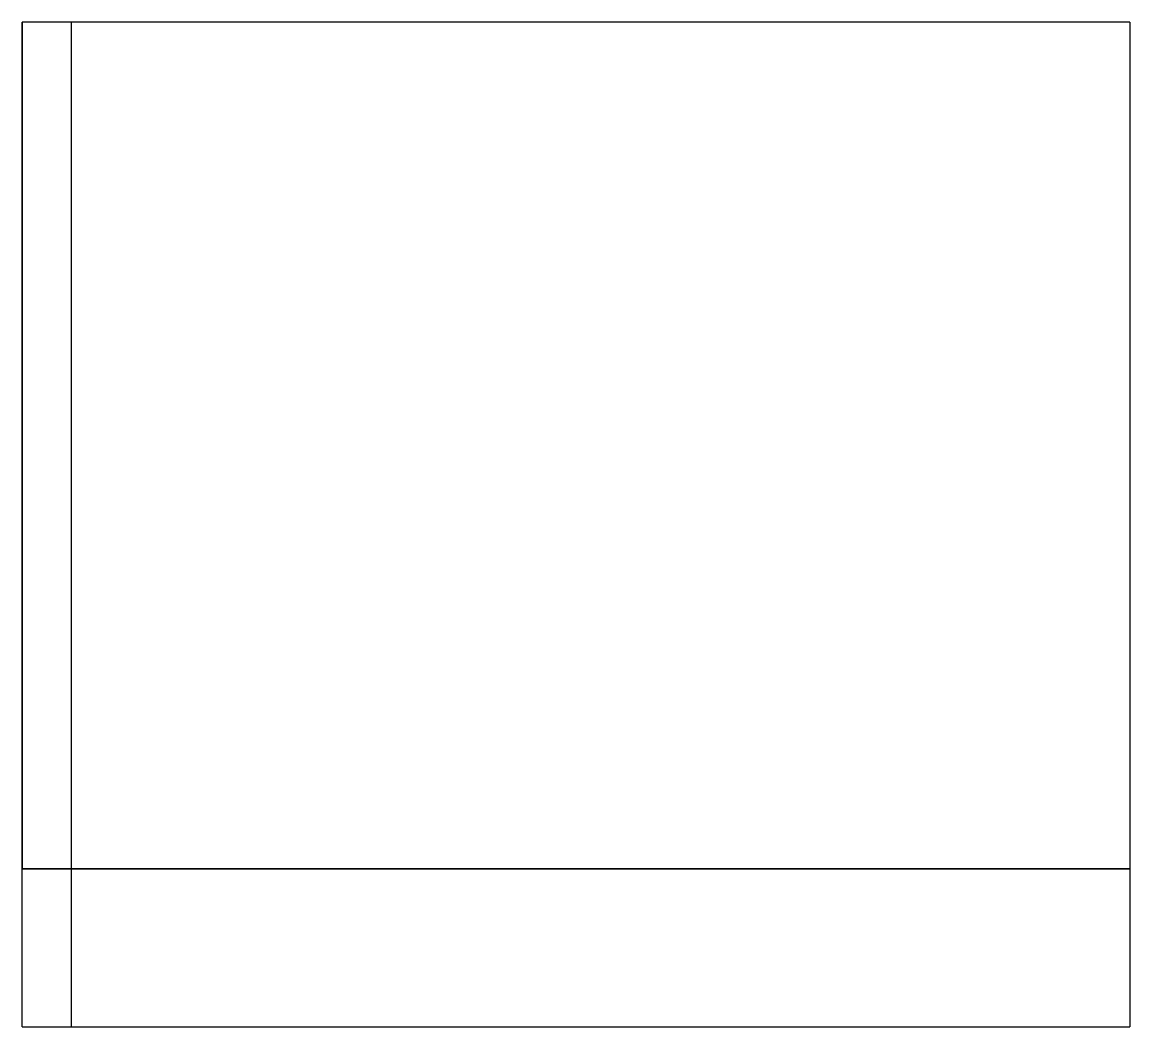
# Model space of a CAD drawing. Extents: x 0 to 68, y 0 to 61.7.
import ezdxf

# ---------------------------------------------------------------- set-up
doc = ezdxf.new("R2010")
doc.units = 0
doc.layers.get('0').update_dxf_attribs({"linetype": 'CONTINUOUS'})

msp = doc.modelspace()

# ---------------------------------------------------------------- linework, layer by layer
at = {"linetype": 'CONTINUOUS'}
for p, q in [((68, 61.7), (0, 61.7)), ((0, 0), (0, 61.7)), ((0, 61.7), (0, 9.7)), ((68, 61.7), (0, 61.7)), ((3, 61.7), (3, 0)), ((68, 61.7), (68, 0)), ((68, 9.7), (0, 9.7)), ((0, 9.7), (68, 9.7)), ((3, 9.7), (3, 0)), ((0, 0), (68, 0)), ((3, 0), (68, 0))]:
    msp.add_line(p, q, dxfattribs=at)

doc.saveas('drawing.dxf')
